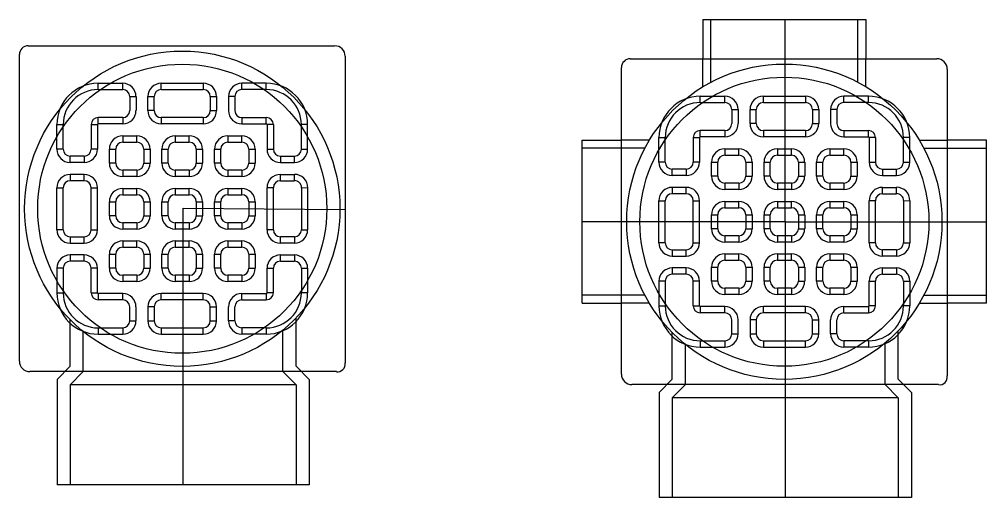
# Model space of a CAD drawing. Header units: millimetres. Extents: x -8500 to 104886, y -7800 to 56500.
# Drawn here: x 93089.6 to 93410.4, y 30300.3 to 30458.9 of the extents above; entities that cross this region are included whole.
import ezdxf

# ---------------------------------------------------------------- set-up
doc = ezdxf.new("R2010")
doc.units = ezdxf.units.MM
doc.header["$LTSCALE"] = 10

# ---------------------------------------------------------------- blocks, each defined once
blk = doc.blocks.new('MT')
at = {"color": 0, "linetype": 'Continuous'}
for p, q in [((170.43, 53.67), (223.6, 53.67)), ((143.85, -62.1), (143.85, 37.94)), ((146.71, 40.8), (246.76, 40.8)), ((250.19, 37.37), (250.19, -62.68)), ((130.99, -38.95), (130.99, 14.22)), ((263.05, -38.95), (263.05, 14.22)), ((247.33, -65.53), (147.28, -65.53)), ((156.14, -68.05), (160.44, -63.74)), ((238.47, -68.05), (234.18, -63.76)), ((156.14, -68.05), (156.14, -102.41)), ((238.47, -68.05), (238.47, -102.41)), ((238.47, -102.41), (156.14, -102.41))]:
    blk.add_line(p, q, dxfattribs=at)
at = {"color": 0, "ltscale": 10}
for p, q in [((170.43, 53.67), (170.43, 40.8)), ((223.6, 53.67), (223.6, 40.8)), ((130.99, 14.22), (143.85, 14.22)), ((263.05, 14.22), (250.19, 14.22)), ((130.99, -38.95), (143.85, -38.95)), ((263.05, -38.95), (250.19, -38.95))]:
    blk.add_line(p, q, dxfattribs=at)
at = {"color": 8, "linetype": 'Continuous', "ltscale": 0.005}
for p, q in [((173.01, 33.14), (173.01, 53.67)), ((221.03, 33.14), (221.03, 53.67)), ((170.43, 31.69), (170.43, 40.8)), ((223.6, 31.69), (223.6, 40.8)), ((152.96, 14.22), (143.85, 14.22)), ((241.07, 14.22), (250.19, 14.22)), ((151.51, 11.65), (130.99, 11.65)), ((242.52, 11.65), (263.05, 11.65)), ((151.51, -36.38), (130.99, -36.38)), ((242.52, -36.38), (263.05, -36.38)), ((152.96, -38.95), (143.85, -38.95)), ((241.07, -38.95), (250.19, -38.95)), ((160.43, -63.76), (160.43, -48.54)), ((234.18, -63.76), (234.18, -47.95)), ((164.72, -65.53), (164.72, -52.42)), ((229.89, -65.53), (229.89, -51.95)), ((160.43, -69.82), (164.72, -65.53)), ((234.18, -69.82), (229.89, -65.53)), ((234.18, -69.82), (160.43, -69.82)), ((160.43, -69.82), (160.43, -102.41)), ((234.18, -69.82), (234.18, -102.41))]:
    blk.add_line(p, q, dxfattribs=at)
at = {"color": 253}
for q in [(197.3, 53.67), (130.99, -12.37), (263.05, -12.37)]:
    blk.add_line((197.3, -12.37), q, dxfattribs=at)
at = {"color": 7, "linetype": 'Continuous'}
for p, q in [((169.58, 28.57), (177.58, 28.57)), ((169.58, 26.51), (169.58, 28.57)), ((177.58, 26.51), (177.58, 28.57)), ((190.16, 28.57), (203.88, 28.57)), ((190.16, 26.51), (190.16, 28.57)), ((203.88, 28.57), (203.88, 26.51)), ((216.46, 26.51), (216.46, 28.57)), ((224.46, 28.57), (216.46, 28.57)), ((224.46, 26.51), (224.46, 28.57)), ((169.58, 26.51), (177.58, 26.51)), ((190.16, 26.51), (203.88, 26.51)), ((224.46, 26.51), (216.46, 26.51)), ((179.87, 24.22), (179.87, 19.65)), ((179.87, 24.22), (181.92, 24.22)), ((181.92, 24.22), (181.92, 19.65)), ((185.81, 19.65), (185.81, 24.22)), ((185.81, 24.22), (187.87, 24.22)), ((187.87, 19.65), (187.87, 24.22)), ((206.16, 24.22), (206.16, 19.65)), ((206.16, 24.22), (208.22, 24.22)), ((208.22, 24.22), (208.22, 19.65)), ((212.11, 24.22), (212.11, 19.65)), ((214.17, 24.22), (212.11, 24.22)), ((214.17, 24.22), (214.17, 19.65)), ((187.87, 19.65), (185.81, 19.65)), ((206.16, 19.65), (208.22, 19.65)), ((177.58, 17.36), (169.58, 17.36)), ((169.58, 15.3), (169.58, 17.36)), ((177.58, 17.36), (177.58, 15.3)), ((203.88, 17.36), (190.16, 17.36)), ((190.16, 17.36), (190.16, 15.3)), ((203.88, 17.36), (203.88, 15.3)), ((216.46, 17.36), (224.46, 17.36)), ((216.46, 17.36), (216.46, 15.3)), ((224.46, 15.3), (224.46, 17.36)), ((156.08, 7.07), (156.08, 15.08)), ((156.08, 15.08), (158.14, 15.08)), ((158.14, 7.07), (158.14, 15.08)), ((167.29, 15.08), (167.29, 7.07)), ((167.29, 15.08), (169.35, 15.08)), ((169.35, 15.08), (169.35, 7.07)), ((177.58, 15.3), (169.58, 15.3)), ((203.88, 15.3), (190.16, 15.3)), ((216.46, 15.3), (224.46, 15.3)), ((226.75, 15.08), (224.69, 15.08)), ((224.69, 15.08), (224.69, 7.07)), ((226.75, 15.08), (226.75, 7.07)), ((237.95, 15.08), (235.89, 15.08)), ((235.89, 7.07), (235.89, 15.08)), ((237.95, 7.07), (237.95, 15.08)), ((177.58, 11.42), (182.15, 11.42)), ((177.58, 11.42), (177.58, 9.36)), ((182.15, 9.36), (182.15, 11.42)), ((194.73, 11.42), (199.3, 11.42)), ((194.73, 11.42), (194.73, 9.36)), ((199.3, 9.36), (199.3, 11.42)), ((211.88, 11.42), (216.46, 11.42)), ((211.88, 11.42), (211.88, 9.36)), ((216.46, 9.36), (216.46, 11.42)), ((158.14, 7.07), (156.08, 7.07)), ((169.35, 7.07), (167.29, 7.07)), ((173.23, 2.5), (173.23, 7.07)), ((173.23, 7.07), (175.29, 7.07)), ((175.29, 2.5), (175.29, 7.07)), ((177.58, 9.36), (182.15, 9.36)), ((184.44, 7.07), (184.44, 2.5)), ((184.44, 7.07), (186.5, 7.07)), ((186.5, 7.07), (186.5, 2.5)), ((190.39, 2.5), (190.39, 7.07)), ((190.39, 7.07), (192.44, 7.07)), ((192.44, 2.5), (192.44, 7.07)), ((194.73, 9.36), (199.3, 9.36)), ((201.59, 7.07), (201.59, 2.5)), ((201.59, 7.07), (203.65, 7.07)), ((203.65, 7.07), (203.65, 2.5)), ((207.54, 2.5), (207.54, 7.07)), ((207.54, 7.07), (209.6, 7.07)), ((209.6, 2.5), (209.6, 7.07)), ((211.88, 9.36), (216.46, 9.36)), ((218.74, 7.07), (218.74, 2.5)), ((218.74, 7.07), (220.8, 7.07)), ((220.8, 7.07), (220.8, 2.5)), ((224.69, 7.07), (226.75, 7.07)), ((235.89, 7.07), (237.95, 7.07)), ((165, 4.79), (160.43, 4.79)), ((160.43, 2.73), (160.43, 4.79)), ((165, 4.79), (165, 2.73)), ((229.03, 4.79), (233.61, 4.79)), ((229.03, 4.79), (229.03, 2.73)), ((233.61, 2.73), (233.61, 4.79)), ((165, 2.73), (160.43, 2.73)), ((175.29, 2.5), (173.23, 2.5)), ((182.15, 0.21), (177.58, 0.21)), ((177.58, 0.21), (177.58, -1.85)), ((182.15, 0.21), (182.15, -1.85)), ((184.44, 2.5), (186.5, 2.5)), ((192.44, 2.5), (190.39, 2.5)), ((199.3, 0.21), (194.73, 0.21)), ((194.73, 0.21), (194.73, -1.85)), ((199.3, 0.21), (199.3, -1.85)), ((201.59, 2.5), (203.65, 2.5)), ((209.6, 2.5), (207.54, 2.5)), ((216.46, 0.21), (211.88, 0.21)), ((211.88, 0.21), (211.88, -1.85)), ((216.46, 0.21), (216.46, -1.85)), ((218.74, 2.5), (220.8, 2.5)), ((229.03, 2.73), (233.61, 2.73)), ((165, -1.16), (160.43, -1.16)), ((160.43, -1.16), (160.43, -3.22)), ((165, -3.22), (165, -1.16)), ((182.15, -1.85), (177.58, -1.85)), ((199.3, -1.85), (194.73, -1.85)), ((216.46, -1.85), (211.88, -1.85)), ((229.03, -1.16), (233.61, -1.16)), ((229.03, -3.22), (229.03, -1.16)), ((233.66, -3.19), (233.67, -1.14)), ((156.08, -5.51), (158.14, -5.51)), ((156.08, -19.23), (156.08, -5.51)), ((158.14, -19.23), (158.14, -5.51)), ((165, -3.22), (160.43, -3.22)), ((167.29, -19.23), (167.29, -5.51)), ((167.29, -5.51), (169.35, -5.51)), ((169.35, -19.23), (169.35, -5.51)), ((177.58, -5.73), (182.15, -5.73)), ((177.58, -5.73), (177.58, -7.79)), ((182.15, -7.79), (182.15, -5.73)), ((194.73, -5.73), (199.3, -5.73)), ((194.73, -5.73), (194.73, -7.79)), ((199.3, -7.79), (199.3, -5.73)), ((211.88, -5.73), (216.46, -5.73)), ((211.88, -5.73), (211.88, -7.79)), ((216.46, -7.79), (216.46, -5.73)), ((224.69, -19.23), (224.69, -5.51)), ((226.75, -5.51), (224.69, -5.51)), ((226.75, -19.23), (226.75, -5.51)), ((229.03, -3.22), (233.61, -3.22)), ((235.89, -5.51), (235.89, -19.23)), ((235.93, -5.49), (237.99, -5.51)), ((237.95, -5.51), (237.95, -19.23)), ((177.58, -7.79), (182.15, -7.79)), ((194.73, -7.79), (199.3, -7.79)), ((211.88, -7.79), (216.46, -7.79)), ((173.23, -14.65), (173.23, -10.08)), ((173.23, -10.08), (175.29, -10.08)), ((175.29, -14.65), (175.29, -10.08)), ((184.44, -10.08), (184.44, -14.65)), ((184.44, -10.08), (186.5, -10.08)), ((186.5, -10.08), (186.5, -14.65)), ((190.39, -14.65), (190.39, -10.08)), ((190.39, -10.08), (192.44, -10.08)), ((192.44, -14.65), (192.44, -10.08)), ((201.59, -10.08), (201.59, -14.65)), ((201.59, -10.08), (203.65, -10.08)), ((203.65, -10.08), (203.65, -14.65)), ((207.54, -14.65), (207.54, -10.08)), ((207.54, -10.08), (209.6, -10.08)), ((209.6, -14.65), (209.6, -10.08)), ((218.74, -10.08), (218.74, -14.65)), ((218.74, -10.08), (220.8, -10.08)), ((220.8, -10.08), (220.8, -14.65)), ((175.29, -14.65), (173.23, -14.65)), ((184.44, -14.65), (186.5, -14.65)), ((192.44, -14.65), (190.39, -14.65)), ((201.59, -14.65), (203.65, -14.65)), ((209.6, -14.65), (207.54, -14.65)), ((218.74, -14.65), (220.8, -14.65)), ((182.15, -16.94), (177.58, -16.94)), ((177.58, -16.94), (177.58, -19)), ((182.15, -16.94), (182.15, -19)), ((199.3, -16.94), (194.73, -16.94)), ((194.73, -16.94), (194.73, -19)), ((199.3, -16.94), (199.3, -19)), ((216.46, -16.94), (211.88, -16.94)), ((211.88, -16.94), (211.88, -19)), ((216.46, -16.94), (216.46, -19)), ((158.14, -19.23), (156.08, -19.23)), ((160.43, -21.51), (165, -21.51)), ((160.43, -21.51), (160.43, -23.57)), ((165, -23.57), (165, -21.51)), ((167.29, -19.23), (169.35, -19.23)), ((182.15, -19), (177.58, -19)), ((199.3, -19), (194.73, -19)), ((216.46, -19), (211.88, -19)), ((226.75, -19.23), (224.69, -19.23)), ((233.61, -21.51), (229.03, -21.51)), ((229.03, -23.57), (229.03, -21.51)), ((233.61, -21.51), (233.61, -23.57)), ((235.89, -19.23), (237.95, -19.23)), ((160.43, -23.57), (165, -23.57)), ((177.58, -22.89), (182.15, -22.89)), ((177.58, -22.89), (177.58, -24.94)), ((177.58, -24.94), (182.15, -24.94)), ((182.15, -24.94), (182.15, -22.89)), ((194.73, -22.89), (199.3, -22.89)), ((194.73, -22.89), (194.73, -24.94)), ((194.73, -24.94), (199.3, -24.94)), ((199.3, -24.94), (199.3, -22.89)), ((211.88, -22.89), (216.46, -22.89)), ((211.88, -22.89), (211.88, -24.94)), ((211.88, -24.94), (216.46, -24.94)), ((216.46, -24.94), (216.46, -22.89)), ((233.61, -23.57), (229.03, -23.57)), ((165, -27.46), (160.43, -27.46)), ((160.43, -27.46), (160.43, -29.52)), ((165, -29.52), (165, -27.46)), ((173.23, -31.8), (173.23, -27.23)), ((173.23, -27.23), (175.29, -27.23)), ((175.29, -31.8), (175.29, -27.23)), ((184.44, -27.23), (184.44, -31.8)), ((184.44, -27.23), (186.5, -27.23)), ((186.5, -27.23), (186.5, -31.8)), ((190.39, -31.8), (190.39, -27.23)), ((190.39, -27.23), (192.44, -27.23)), ((192.44, -31.8), (192.44, -27.23)), ((201.59, -27.23), (201.59, -31.8)), ((201.59, -27.23), (203.65, -27.23)), ((203.65, -27.23), (203.65, -31.8)), ((207.54, -31.8), (207.54, -27.23)), ((207.54, -27.23), (209.6, -27.23)), ((209.6, -31.8), (209.6, -27.23)), ((218.74, -27.23), (218.74, -31.8)), ((218.74, -27.23), (220.8, -27.23)), ((220.8, -27.23), (220.8, -31.8)), ((229.03, -27.46), (233.61, -27.46)), ((229.03, -29.52), (229.03, -27.46)), ((233.61, -27.46), (233.61, -29.52)), ((165, -29.52), (160.43, -29.52)), ((229.03, -29.52), (233.61, -29.52)), ((158.14, -31.8), (156.08, -31.8)), ((156.08, -31.8), (156.08, -39.81)), ((158.14, -31.8), (158.14, -39.81)), ((167.29, -39.81), (167.29, -31.8)), ((169.35, -31.8), (167.29, -31.8)), ((169.35, -39.81), (169.35, -31.8)), ((175.29, -31.8), (173.23, -31.8)), ((182.15, -34.09), (177.58, -34.09)), ((177.58, -34.09), (177.58, -36.15)), ((182.15, -34.09), (182.15, -36.15)), ((184.44, -31.8), (186.5, -31.8)), ((192.44, -31.8), (190.39, -31.8)), ((199.3, -34.09), (194.73, -34.09)), ((194.73, -34.09), (194.73, -36.15)), ((199.3, -34.09), (199.3, -36.15)), ((201.59, -31.8), (203.65, -31.8)), ((209.6, -31.8), (207.54, -31.8)), ((216.46, -34.09), (211.88, -34.09)), ((211.88, -34.09), (211.88, -36.15)), ((216.46, -34.09), (216.46, -36.15)), ((218.74, -31.8), (220.8, -31.8)), ((224.69, -39.81), (224.69, -31.8)), ((224.69, -31.8), (226.75, -31.8)), ((226.75, -39.81), (226.75, -31.8)), ((235.89, -31.8), (237.95, -31.8)), ((235.89, -31.8), (235.89, -39.81)), ((237.95, -31.8), (237.95, -39.81)), ((182.15, -36.15), (177.58, -36.15)), ((199.3, -36.15), (194.73, -36.15)), ((216.46, -36.15), (211.88, -36.15)), ((156.08, -39.81), (158.14, -39.81)), ((167.29, -39.81), (169.35, -39.81)), ((177.58, -40.04), (169.58, -40.04)), ((169.58, -40.04), (169.58, -42.09)), ((177.58, -42.09), (177.58, -40.04)), ((203.88, -40.04), (190.16, -40.04)), ((190.16, -42.09), (190.16, -40.04)), ((203.88, -42.09), (203.88, -40.04)), ((216.46, -42.09), (216.46, -40.04)), ((216.46, -40.04), (224.46, -40.04)), ((224.46, -40.04), (224.46, -42.09)), ((226.75, -39.81), (224.69, -39.81)), ((237.95, -39.81), (235.89, -39.81)), ((177.58, -42.09), (169.58, -42.09)), ((203.88, -42.09), (190.16, -42.09)), ((216.46, -42.09), (224.46, -42.09)), ((179.87, -48.95), (179.87, -44.38)), ((181.92, -48.95), (181.92, -44.38)), ((185.81, -44.38), (185.81, -48.95)), ((187.87, -44.38), (185.81, -44.38)), ((187.87, -44.38), (187.87, -48.95)), ((206.16, -48.95), (206.16, -44.38)), ((206.16, -44.38), (208.22, -44.38)), ((208.22, -48.95), (208.22, -44.38)), ((212.11, -48.95), (212.11, -44.38)), ((214.17, -48.95), (214.17, -44.38)), ((179.87, -48.95), (181.92, -48.95)), ((185.81, -48.95), (187.87, -48.95)), ((206.16, -48.95), (208.22, -48.95)), ((214.17, -48.95), (212.11, -48.95)), ((169.58, -51.24), (169.58, -53.3)), ((169.58, -51.24), (177.58, -51.24)), ((169.58, -53.3), (177.58, -53.3)), ((177.58, -51.24), (177.58, -53.3)), ((190.16, -51.24), (203.88, -51.24)), ((190.16, -51.24), (190.16, -53.3)), ((190.16, -53.3), (203.88, -53.3)), ((203.88, -53.3), (203.88, -51.24)), ((224.46, -51.24), (216.46, -51.24)), ((216.46, -51.24), (216.46, -53.3)), ((224.46, -53.3), (216.46, -53.3)), ((224.46, -51.24), (224.46, -53.3))]:
    blk.add_line(p, q, dxfattribs=at)
at = {"color": 252}
blk.add_line((197.3, -12.37), (197.3, -102.41), dxfattribs=at)
at = {"color": 8, "linetype": 'Continuous', "ltscale": 0.005}
for radius in [51.45, 47.17]:
    blk.add_circle((197.02, -12.37), radius, dxfattribs=at)
at = {"color": 0, "linetype": 'Continuous'}
for centre, radius, start, end in [((146.71, 37.94), 2.86, 90, 180), ((246.76, 37.37), 3.43, 360, 90), ((147.28, -62.1), 3.43, 180, 270), ((247.71, -63.06), 2.51, 261.2591, 8.7567)]:
    blk.add_arc(centre, radius, start, end, dxfattribs=at)
at = {"color": 7, "linetype": 'Continuous'}
for centre, radius, start, end in [((169.58, 15.08), 13.49, 90, 180), ((177.58, 24.22), 4.34, 360, 90), ((190.16, 24.22), 4.34, 90, 180), ((203.88, 24.22), 4.34, 360, 90), ((216.46, 24.22), 4.34, 90, 180), ((224.46, 15.08), 13.49, 360, 90), ((169.58, 15.08), 11.43, 90, 180), ((177.58, 24.22), 2.29, 360, 90), ((190.16, 24.22), 2.29, 90, 180), ((203.88, 24.22), 2.29, 360, 90), ((216.46, 24.22), 2.29, 90, 180), ((224.46, 15.08), 11.43, 360, 90), ((177.58, 19.65), 2.29, 270, 0), ((177.58, 19.65), 4.34, 270, 0), ((190.16, 19.65), 4.34, 180, 270), ((190.16, 19.65), 2.29, 180, 270), ((203.88, 19.65), 2.29, 270, 0), ((203.88, 19.65), 4.34, 270, 0), ((216.46, 19.65), 4.34, 180, 270), ((216.46, 19.65), 2.29, 180, 270), ((169.58, 15.08), 2.29, 90, 180), ((224.46, 15.08), 2.29, 360, 90), ((169.58, 15.08), 0.229, 90, 180), ((224.46, 15.08), 0.229, 360, 90), ((177.58, 7.07), 4.34, 90, 180), ((182.15, 7.07), 4.34, 360, 90), ((194.73, 7.07), 4.34, 90, 180), ((199.3, 7.07), 4.34, 360, 90), ((211.88, 7.07), 4.34, 90, 180), ((216.46, 7.07), 4.34, 360, 90), ((160.43, 7.07), 4.34, 180, 270), ((160.43, 7.07), 2.29, 180, 270), ((165, 7.07), 2.29, 270, 0), ((165, 7.07), 4.34, 270, 0), ((177.58, 7.07), 2.29, 90, 180), ((182.15, 7.07), 2.29, 360, 90), ((194.73, 7.07), 2.29, 90, 180), ((199.3, 7.07), 2.29, 360, 90), ((211.88, 7.07), 2.29, 90, 180), ((216.46, 7.07), 2.29, 360, 90), ((229.03, 7.07), 4.34, 180, 270), ((229.03, 7.07), 2.29, 180, 270), ((233.61, 7.07), 4.34, 270, 360), ((233.61, 7.07), 2.29, 270, 360), ((177.58, 2.5), 4.34, 180, 270), ((177.58, 2.5), 2.29, 180, 270), ((182.15, 2.5), 2.29, 270, 0), ((182.15, 2.5), 4.34, 270, 0), ((194.73, 2.5), 4.34, 180, 270), ((194.73, 2.5), 2.29, 180, 270), ((194.73, 2.5), 2.29, 180, 270), ((199.3, 2.5), 2.29, 270, 0), ((199.3, 2.5), 4.34, 270, 0), ((211.88, 2.5), 4.34, 180, 270), ((211.88, 2.5), 2.29, 180, 270), ((211.88, 2.5), 2.29, 180, 270), ((216.46, 2.5), 2.29, 270, 360), ((216.46, 2.5), 4.34, 270, 0), ((160.43, -5.51), 4.34, 90, 180), ((165, -5.51), 4.34, 360, 90), ((229.03, -5.51), 4.34, 90, 180), ((233.65, -5.48), 4.34, 359.679, 89.679), ((160.43, -5.51), 2.29, 90, 180), ((165, -5.51), 2.29, 360, 90), ((177.58, -10.08), 4.34, 90, 180), ((182.15, -10.08), 4.34, 360, 90), ((194.73, -10.08), 4.34, 90, 180), ((199.3, -10.08), 4.34, 360, 90), ((211.88, -10.08), 4.34, 90, 180), ((216.46, -10.08), 4.34, 360, 90), ((229.03, -5.51), 2.29, 90, 180), ((233.65, -5.48), 2.29, 359.679, 89.679), ((177.58, -10.08), 2.29, 90, 180), ((182.15, -10.08), 2.29, 360, 90), ((194.73, -10.08), 2.29, 90, 180), ((199.3, -10.08), 2.29, 360, 90), ((211.88, -10.08), 2.29, 90, 180), ((216.46, -10.08), 2.29, 360, 90), ((177.58, -14.65), 4.34, 180, 270), ((177.58, -14.65), 2.29, 180, 270), ((177.58, -14.65), 2.29, 180, 270), ((182.15, -14.65), 2.29, 270, 0), ((182.15, -14.65), 4.34, 270, 0), ((194.73, -14.65), 4.34, 180, 270), ((194.73, -14.65), 2.29, 180, 270), ((194.73, -14.65), 2.29, 180, 270), ((199.3, -14.65), 2.29, 270, 0), ((199.3, -14.65), 4.34, 270, 0), ((211.88, -14.65), 4.34, 180, 270), ((211.88, -14.65), 2.29, 180, 270), ((211.88, -14.65), 2.29, 180, 270), ((216.46, -14.65), 2.29, 270, 0), ((216.46, -14.65), 4.34, 270, 0), ((160.43, -19.23), 4.34, 180, 270), ((160.43, -19.23), 2.29, 180, 270), ((165, -19.23), 4.34, 270, 360), ((165, -19.23), 2.29, 270, 360), ((229.03, -19.23), 4.34, 180, 270), ((229.03, -19.23), 2.29, 180, 270), ((233.61, -19.23), 2.29, 270, 0), ((233.61, -19.23), 4.34, 270, 0), ((177.58, -27.23), 4.34, 90, 180), ((177.58, -27.23), 2.29, 90, 180), ((182.15, -27.23), 4.34, 360, 90), ((182.15, -27.23), 2.29, 360, 90), ((194.73, -27.23), 4.34, 90, 180), ((194.73, -27.23), 2.29, 90, 180), ((199.3, -27.23), 4.34, 360, 90), ((199.3, -27.23), 2.29, 360, 90), ((211.88, -27.23), 4.34, 90, 180), ((211.88, -27.23), 2.29, 90, 180), ((216.46, -27.23), 4.34, 360, 90), ((216.46, -27.23), 2.29, 360, 90), ((160.43, -31.8), 4.34, 90, 180), ((165, -31.8), 4.34, 360, 90), ((229.03, -31.8), 4.34, 90, 180), ((233.61, -31.8), 4.34, 360, 90), ((160.43, -31.8), 2.29, 90, 180), ((165, -31.8), 2.29, 360, 90), ((229.03, -31.8), 2.29, 90, 180), ((233.61, -31.8), 2.29, 360, 90), ((177.58, -31.8), 4.34, 180, 270), ((177.58, -31.8), 2.29, 180, 270), ((177.58, -31.8), 2.29, 180, 270), ((182.15, -31.8), 2.29, 270, 360), ((182.15, -31.8), 4.34, 270, 0), ((194.73, -31.8), 4.34, 180, 270), ((194.73, -31.8), 2.29, 180, 270), ((194.73, -31.8), 2.29, 180, 270), ((199.3, -31.8), 2.29, 270, 360), ((199.3, -31.8), 4.34, 270, 0), ((211.88, -31.8), 4.34, 180, 270), ((211.88, -31.8), 2.29, 180, 270), ((211.88, -31.8), 2.29, 180, 270), ((216.46, -31.8), 2.29, 270, 360), ((216.46, -31.8), 4.34, 270, 0), ((169.58, -39.81), 13.49, 180, 270), ((169.58, -39.81), 11.43, 180, 270), ((169.58, -39.81), 2.29, 180, 270), ((169.58, -39.81), 0.229, 180, 270), ((177.58, -44.38), 4.34, 360, 90), ((190.16, -44.38), 4.34, 90, 180), ((203.88, -44.38), 4.34, 360, 90), ((216.46, -44.38), 4.34, 90, 180), ((224.46, -39.81), 2.29, 270, 360), ((224.46, -39.81), 0.229, 270, 360), ((224.46, -39.81), 11.43, 270, 0), ((224.46, -39.81), 13.49, 270, 0), ((177.58, -44.38), 2.29, 360, 90), ((190.16, -44.38), 2.29, 90, 180), ((203.88, -44.38), 2.29, 360, 90), ((216.46, -44.38), 2.29, 90, 180), ((177.58, -48.95), 4.34, 270, 360), ((177.58, -48.95), 2.29, 270, 360), ((190.16, -48.95), 4.34, 180, 270), ((190.16, -48.95), 2.29, 180, 270), ((203.88, -48.95), 4.34, 270, 360), ((203.88, -48.95), 2.29, 270, 360), ((216.46, -48.95), 4.34, 180, 270), ((216.46, -48.95), 2.29, 180, 270)]:
    blk.add_arc(centre, radius, start, end, dxfattribs=at)
blk = doc.blocks.new('NT')
at = {"color": 0, "linetype": 'Continuous'}
for p, q in [((159.71, -62.1), (159.71, 37.94)), ((162.57, 40.8), (262.62, 40.8)), ((266.05, 37.37), (266.05, -62.68)), ((263.19, -65.53), (163.14, -65.53)), ((172, -68.05), (176.31, -63.74)), ((254.33, -68.05), (250.04, -63.76)), ((172, -68.05), (172, -102.41)), ((254.33, -68.05), (254.33, -102.41)), ((254.33, -102.41), (172, -102.41))]:
    blk.add_line(p, q, dxfattribs=at)
at = {"color": 7, "linetype": 'Continuous'}
for p, q in [((185.44, 28.57), (193.44, 28.57)), ((185.44, 26.51), (185.44, 28.57)), ((193.44, 26.51), (193.44, 28.57)), ((206.02, 28.57), (219.74, 28.57)), ((206.02, 26.51), (206.02, 28.57)), ((219.74, 28.57), (219.74, 26.51)), ((232.32, 26.51), (232.32, 28.57)), ((240.32, 28.57), (232.32, 28.57)), ((240.32, 26.51), (240.32, 28.57)), ((185.44, 26.51), (193.44, 26.51)), ((206.02, 26.51), (219.74, 26.51)), ((240.32, 26.51), (232.32, 26.51)), ((195.73, 24.22), (195.73, 19.65)), ((195.73, 24.22), (197.79, 24.22)), ((197.79, 24.22), (197.79, 19.65)), ((201.67, 19.65), (201.67, 24.22)), ((201.67, 24.22), (203.73, 24.22)), ((203.73, 19.65), (203.73, 24.22)), ((222.03, 24.22), (222.03, 19.65)), ((222.03, 24.22), (224.09, 24.22)), ((224.09, 24.22), (224.09, 19.65)), ((227.97, 24.22), (227.97, 19.65)), ((230.03, 24.22), (227.97, 24.22)), ((230.03, 24.22), (230.03, 19.65)), ((203.73, 19.65), (201.67, 19.65)), ((222.03, 19.65), (224.09, 19.65)), ((193.44, 17.36), (185.44, 17.36)), ((185.44, 15.3), (185.44, 17.36)), ((193.44, 17.36), (193.44, 15.3)), ((219.74, 17.36), (206.02, 17.36)), ((206.02, 17.36), (206.02, 15.3)), ((219.74, 17.36), (219.74, 15.3)), ((232.32, 17.36), (240.32, 17.36)), ((232.32, 17.36), (232.32, 15.3)), ((240.32, 15.3), (240.32, 17.36)), ((171.95, 7.07), (171.95, 15.08)), ((171.95, 15.08), (174, 15.08)), ((174, 7.07), (174, 15.08)), ((183.15, 15.08), (183.15, 7.07)), ((183.15, 15.08), (185.21, 15.08)), ((185.21, 15.08), (185.21, 7.07)), ((193.44, 15.3), (185.44, 15.3)), ((219.74, 15.3), (206.02, 15.3)), ((232.32, 15.3), (240.32, 15.3)), ((242.61, 15.08), (240.55, 15.08)), ((240.55, 15.08), (240.55, 7.07)), ((242.61, 15.08), (242.61, 7.07)), ((253.81, 15.08), (251.76, 15.08)), ((251.76, 7.07), (251.76, 15.08)), ((253.81, 7.07), (253.81, 15.08)), ((193.44, 11.42), (198.02, 11.42)), ((193.44, 11.42), (193.44, 9.36)), ((198.02, 9.36), (198.02, 11.42)), ((210.59, 11.42), (215.17, 11.42)), ((210.59, 11.42), (210.59, 9.36)), ((215.17, 9.36), (215.17, 11.42)), ((227.74, 11.42), (232.32, 11.42)), ((227.74, 11.42), (227.74, 9.36)), ((232.32, 9.36), (232.32, 11.42)), ((174, 7.07), (171.95, 7.07)), ((185.21, 7.07), (183.15, 7.07)), ((189.1, 2.5), (189.1, 7.07)), ((189.1, 7.07), (191.15, 7.07)), ((191.15, 2.5), (191.15, 7.07)), ((193.44, 9.36), (198.02, 9.36)), ((200.3, 7.07), (200.3, 2.5)), ((200.3, 7.07), (202.36, 7.07)), ((202.36, 7.07), (202.36, 2.5)), ((206.25, 2.5), (206.25, 7.07)), ((206.25, 7.07), (208.31, 7.07)), ((208.31, 2.5), (208.31, 7.07)), ((210.59, 9.36), (215.17, 9.36)), ((217.45, 7.07), (217.45, 2.5)), ((217.45, 7.07), (219.51, 7.07)), ((219.51, 7.07), (219.51, 2.5)), ((223.4, 2.5), (223.4, 7.07)), ((223.4, 7.07), (225.46, 7.07)), ((225.46, 2.5), (225.46, 7.07)), ((227.74, 9.36), (232.32, 9.36)), ((234.6, 7.07), (234.6, 2.5)), ((234.6, 7.07), (236.66, 7.07)), ((236.66, 7.07), (236.66, 2.5)), ((240.55, 7.07), (242.61, 7.07)), ((251.76, 7.07), (253.81, 7.07)), ((180.86, 4.79), (176.29, 4.79)), ((176.29, 2.73), (176.29, 4.79)), ((180.86, 4.79), (180.86, 2.73)), ((244.9, 4.79), (249.47, 4.79)), ((244.9, 4.79), (244.9, 2.73)), ((249.47, 2.73), (249.47, 4.79)), ((180.86, 2.73), (176.29, 2.73)), ((191.15, 2.5), (189.1, 2.5)), ((198.02, 0.21), (193.44, 0.21)), ((193.44, 0.21), (193.44, -1.85)), ((198.02, 0.21), (198.02, -1.85)), ((200.3, 2.5), (202.36, 2.5)), ((208.31, 2.5), (206.25, 2.5)), ((215.17, 0.21), (210.59, 0.21)), ((210.59, 0.21), (210.59, -1.85)), ((215.17, 0.21), (215.17, -1.85)), ((217.45, 2.5), (219.51, 2.5)), ((225.46, 2.5), (223.4, 2.5)), ((232.32, 0.21), (227.74, 0.21)), ((227.74, 0.21), (227.74, -1.85)), ((232.32, 0.21), (232.32, -1.85)), ((234.6, 2.5), (236.66, 2.5)), ((244.9, 2.73), (249.47, 2.73)), ((180.86, -1.16), (176.29, -1.16)), ((176.29, -1.16), (176.29, -3.22)), ((180.86, -3.22), (180.86, -1.16)), ((198.02, -1.85), (193.44, -1.85)), ((215.17, -1.85), (210.59, -1.85)), ((232.32, -1.85), (227.74, -1.85)), ((244.9, -1.16), (249.47, -1.16)), ((244.9, -3.22), (244.9, -1.16)), ((249.52, -3.19), (249.53, -1.14)), ((171.95, -5.51), (174, -5.51)), ((171.95, -19.23), (171.95, -5.51)), ((174, -19.23), (174, -5.51)), ((180.86, -3.22), (176.29, -3.22)), ((183.15, -19.23), (183.15, -5.51)), ((183.15, -5.51), (185.21, -5.51)), ((185.21, -19.23), (185.21, -5.51)), ((193.44, -5.73), (198.02, -5.73)), ((193.44, -5.73), (193.44, -7.79)), ((198.02, -7.79), (198.02, -5.73)), ((210.59, -5.73), (215.17, -5.73)), ((210.59, -5.73), (210.59, -7.79)), ((215.17, -7.79), (215.17, -5.73)), ((227.74, -5.73), (232.32, -5.73)), ((227.74, -5.73), (227.74, -7.79)), ((232.32, -7.79), (232.32, -5.73)), ((240.55, -19.23), (240.55, -5.51)), ((242.61, -5.51), (240.55, -5.51)), ((242.61, -19.23), (242.61, -5.51)), ((244.9, -3.22), (249.47, -3.22)), ((251.76, -5.51), (251.76, -19.23)), ((251.79, -5.49), (253.85, -5.51)), ((253.81, -5.51), (253.81, -19.23)), ((193.44, -7.79), (198.02, -7.79)), ((210.59, -7.79), (215.17, -7.79)), ((227.74, -7.79), (232.32, -7.79)), ((189.1, -14.65), (189.1, -10.08)), ((189.1, -10.08), (191.15, -10.08)), ((191.15, -14.65), (191.15, -10.08)), ((200.3, -10.08), (200.3, -14.65)), ((200.3, -10.08), (202.36, -10.08)), ((202.36, -10.08), (202.36, -14.65)), ((206.25, -14.65), (206.25, -10.08)), ((206.25, -10.08), (208.31, -10.08)), ((208.31, -14.65), (208.31, -10.08)), ((217.45, -10.08), (217.45, -14.65)), ((217.45, -10.08), (219.51, -10.08)), ((219.51, -10.08), (219.51, -14.65)), ((223.4, -14.65), (223.4, -10.08)), ((223.4, -10.08), (225.46, -10.08)), ((225.46, -14.65), (225.46, -10.08)), ((234.6, -10.08), (234.6, -14.65)), ((234.6, -10.08), (236.66, -10.08)), ((236.66, -10.08), (236.66, -14.65)), ((191.15, -14.65), (189.1, -14.65)), ((200.3, -14.65), (202.36, -14.65)), ((208.31, -14.65), (206.25, -14.65)), ((217.45, -14.65), (219.51, -14.65)), ((225.46, -14.65), (223.4, -14.65)), ((234.6, -14.65), (236.66, -14.65)), ((198.02, -16.94), (193.44, -16.94)), ((193.44, -16.94), (193.44, -19)), ((198.02, -16.94), (198.02, -19)), ((215.17, -16.94), (210.59, -16.94)), ((210.59, -16.94), (210.59, -19)), ((215.17, -16.94), (215.17, -19)), ((232.32, -16.94), (227.74, -16.94)), ((227.74, -16.94), (227.74, -19)), ((232.32, -16.94), (232.32, -19)), ((174, -19.23), (171.95, -19.23)), ((176.29, -21.51), (180.86, -21.51)), ((176.29, -21.51), (176.29, -23.57)), ((180.86, -23.57), (180.86, -21.51)), ((183.15, -19.23), (185.21, -19.23)), ((198.02, -19), (193.44, -19)), ((215.17, -19), (210.59, -19)), ((232.32, -19), (227.74, -19)), ((242.61, -19.23), (240.55, -19.23)), ((249.47, -21.51), (244.9, -21.51)), ((244.9, -23.57), (244.9, -21.51)), ((249.47, -21.51), (249.47, -23.57)), ((251.76, -19.23), (253.81, -19.23)), ((176.29, -23.57), (180.86, -23.57)), ((193.44, -22.89), (198.02, -22.89)), ((193.44, -22.89), (193.44, -24.94)), ((193.44, -24.94), (198.02, -24.94)), ((198.02, -24.94), (198.02, -22.89)), ((210.59, -22.89), (215.17, -22.89)), ((210.59, -22.89), (210.59, -24.94)), ((210.59, -24.94), (215.17, -24.94)), ((215.17, -24.94), (215.17, -22.89)), ((227.74, -22.89), (232.32, -22.89)), ((227.74, -22.89), (227.74, -24.94)), ((227.74, -24.94), (232.32, -24.94)), ((232.32, -24.94), (232.32, -22.89)), ((249.47, -23.57), (244.9, -23.57)), ((180.86, -27.46), (176.29, -27.46)), ((176.29, -27.46), (176.29, -29.52)), ((180.86, -29.52), (180.86, -27.46)), ((189.1, -31.8), (189.1, -27.23)), ((189.1, -27.23), (191.15, -27.23)), ((191.15, -31.8), (191.15, -27.23)), ((200.3, -27.23), (200.3, -31.8)), ((200.3, -27.23), (202.36, -27.23)), ((202.36, -27.23), (202.36, -31.8)), ((206.25, -31.8), (206.25, -27.23)), ((206.25, -27.23), (208.31, -27.23)), ((208.31, -31.8), (208.31, -27.23)), ((217.45, -27.23), (217.45, -31.8)), ((217.45, -27.23), (219.51, -27.23)), ((219.51, -27.23), (219.51, -31.8)), ((223.4, -31.8), (223.4, -27.23)), ((223.4, -27.23), (225.46, -27.23)), ((225.46, -31.8), (225.46, -27.23)), ((234.6, -27.23), (234.6, -31.8)), ((234.6, -27.23), (236.66, -27.23)), ((236.66, -27.23), (236.66, -31.8)), ((244.9, -27.46), (249.47, -27.46)), ((244.9, -29.52), (244.9, -27.46)), ((249.47, -27.46), (249.47, -29.52)), ((180.86, -29.52), (176.29, -29.52)), ((244.9, -29.52), (249.47, -29.52)), ((174, -31.8), (171.95, -31.8)), ((171.95, -31.8), (171.95, -39.81)), ((174, -31.8), (174, -39.81)), ((183.15, -39.81), (183.15, -31.8)), ((185.21, -31.8), (183.15, -31.8)), ((185.21, -39.81), (185.21, -31.8)), ((191.15, -31.8), (189.1, -31.8)), ((198.02, -34.09), (193.44, -34.09)), ((193.44, -34.09), (193.44, -36.15)), ((198.02, -34.09), (198.02, -36.15)), ((200.3, -31.8), (202.36, -31.8)), ((208.31, -31.8), (206.25, -31.8)), ((215.17, -34.09), (210.59, -34.09)), ((210.59, -34.09), (210.59, -36.15)), ((215.17, -34.09), (215.17, -36.15)), ((217.45, -31.8), (219.51, -31.8)), ((225.46, -31.8), (223.4, -31.8)), ((232.32, -34.09), (227.74, -34.09)), ((227.74, -34.09), (227.74, -36.15)), ((232.32, -34.09), (232.32, -36.15)), ((234.6, -31.8), (236.66, -31.8)), ((240.55, -39.81), (240.55, -31.8)), ((240.55, -31.8), (242.61, -31.8)), ((242.61, -39.81), (242.61, -31.8)), ((251.76, -31.8), (253.81, -31.8)), ((251.76, -31.8), (251.76, -39.81)), ((253.81, -31.8), (253.81, -39.81)), ((198.02, -36.15), (193.44, -36.15)), ((215.17, -36.15), (210.59, -36.15)), ((232.32, -36.15), (227.74, -36.15)), ((171.95, -39.81), (174, -39.81)), ((183.15, -39.81), (185.21, -39.81)), ((193.44, -40.04), (185.44, -40.04)), ((185.44, -40.04), (185.44, -42.09)), ((193.44, -42.09), (193.44, -40.04)), ((219.74, -40.04), (206.02, -40.04)), ((206.02, -42.09), (206.02, -40.04)), ((219.74, -42.09), (219.74, -40.04)), ((232.32, -42.09), (232.32, -40.04)), ((232.32, -40.04), (240.32, -40.04)), ((240.32, -40.04), (240.32, -42.09)), ((242.61, -39.81), (240.55, -39.81)), ((253.81, -39.81), (251.76, -39.81)), ((193.44, -42.09), (185.44, -42.09)), ((219.74, -42.09), (206.02, -42.09)), ((232.32, -42.09), (240.32, -42.09)), ((195.73, -48.95), (195.73, -44.38)), ((197.79, -48.95), (197.79, -44.38)), ((201.67, -44.38), (201.67, -48.95)), ((203.73, -44.38), (201.67, -44.38)), ((203.73, -44.38), (203.73, -48.95)), ((222.03, -48.95), (222.03, -44.38)), ((222.03, -44.38), (224.09, -44.38)), ((224.09, -48.95), (224.09, -44.38)), ((227.97, -48.95), (227.97, -44.38)), ((230.03, -48.95), (230.03, -44.38)), ((195.73, -48.95), (197.79, -48.95)), ((201.67, -48.95), (203.73, -48.95)), ((222.03, -48.95), (224.09, -48.95)), ((230.03, -48.95), (227.97, -48.95)), ((185.44, -51.24), (185.44, -53.3)), ((185.44, -51.24), (193.44, -51.24)), ((185.44, -53.3), (193.44, -53.3)), ((193.44, -51.24), (193.44, -53.3)), ((206.02, -51.24), (219.74, -51.24)), ((206.02, -51.24), (206.02, -53.3)), ((206.02, -53.3), (219.74, -53.3)), ((219.74, -53.3), (219.74, -51.24)), ((240.32, -51.24), (232.32, -51.24)), ((232.32, -51.24), (232.32, -53.3)), ((240.32, -53.3), (232.32, -53.3)), ((240.32, -51.24), (240.32, -53.3))]:
    blk.add_line(p, q, dxfattribs=at)
at = {"color": 252}
blk.add_line((213.17, -102.41), (213.17, -12.22), dxfattribs=at)
at = {"color": 253}
blk.add_line((213.17, -12.22), (266.05, -12.65), dxfattribs=at)
at = {"color": 8, "linetype": 'Continuous', "ltscale": 0.005}
for p, q in [((176.29, -63.76), (176.29, -48.54)), ((250.04, -63.76), (250.04, -47.95)), ((180.58, -65.53), (180.58, -52.42)), ((245.75, -65.53), (245.75, -51.95)), ((176.29, -69.82), (180.58, -65.53)), ((250.04, -69.82), (245.75, -65.53)), ((250.04, -69.82), (176.29, -69.82)), ((176.29, -69.82), (176.29, -102.41)), ((250.04, -69.82), (250.04, -102.41))]:
    blk.add_line(p, q, dxfattribs=at)
for radius in [51.45, 47.17]:
    blk.add_circle((212.88, -12.37), radius, dxfattribs=at)
at = {"color": 0, "linetype": 'Continuous'}
for centre, radius, start, end in [((162.57, 37.94), 2.86, 90, 180), ((262.62, 37.37), 3.43, 360, 90), ((163.14, -62.1), 3.43, 180, 270), ((263.57, -63.06), 2.51, 261.2591, 8.7567)]:
    blk.add_arc(centre, radius, start, end, dxfattribs=at)
at = {"color": 7, "linetype": 'Continuous'}
for centre, radius, start, end in [((185.44, 15.08), 13.49, 90, 180), ((193.44, 24.22), 4.34, 360, 90), ((206.02, 24.22), 4.34, 90, 180), ((219.74, 24.22), 4.34, 360, 90), ((232.32, 24.22), 4.34, 90, 180), ((240.32, 15.08), 13.49, 360, 90), ((185.44, 15.08), 11.43, 90, 180), ((193.44, 24.22), 2.29, 360, 90), ((206.02, 24.22), 2.29, 90, 180), ((219.74, 24.22), 2.29, 360, 90), ((232.32, 24.22), 2.29, 90, 180), ((240.32, 15.08), 11.43, 360, 90), ((193.44, 19.65), 2.29, 270, 0), ((193.44, 19.65), 4.34, 270, 0), ((206.02, 19.65), 4.34, 180, 270), ((206.02, 19.65), 2.29, 180, 270), ((219.74, 19.65), 2.29, 270, 0), ((219.74, 19.65), 4.34, 270, 0), ((232.32, 19.65), 4.34, 180, 270), ((232.32, 19.65), 2.29, 180, 270), ((185.44, 15.08), 2.29, 90, 180), ((240.32, 15.08), 2.29, 360, 90), ((185.44, 15.08), 0.229, 90, 180), ((240.32, 15.08), 0.229, 360, 90), ((193.44, 7.07), 4.34, 90, 180), ((198.02, 7.07), 4.34, 360, 90), ((210.59, 7.07), 4.34, 90, 180), ((215.17, 7.07), 4.34, 360, 90), ((227.74, 7.07), 4.34, 90, 180), ((232.32, 7.07), 4.34, 360, 90), ((176.29, 7.07), 4.34, 180, 270), ((176.29, 7.07), 2.29, 180, 270), ((180.86, 7.07), 2.29, 270, 0), ((180.86, 7.07), 4.34, 270, 0), ((193.44, 7.07), 2.29, 90, 180), ((198.02, 7.07), 2.29, 360, 90), ((210.59, 7.07), 2.29, 90, 180), ((215.17, 7.07), 2.29, 360, 90), ((227.74, 7.07), 2.29, 90, 180), ((232.32, 7.07), 2.29, 360, 90), ((244.9, 7.07), 4.34, 180, 270), ((244.9, 7.07), 2.29, 180, 270), ((249.47, 7.07), 4.34, 270, 360), ((249.47, 7.07), 2.29, 270, 360), ((193.44, 2.5), 4.34, 180, 270), ((193.44, 2.5), 2.29, 180, 270), ((198.02, 2.5), 2.29, 270, 0), ((198.02, 2.5), 4.34, 270, 0), ((210.59, 2.5), 4.34, 180, 270), ((210.59, 2.5), 2.29, 180, 270), ((210.59, 2.5), 2.29, 180, 270), ((215.17, 2.5), 2.29, 270, 0), ((215.17, 2.5), 4.34, 270, 0), ((227.74, 2.5), 4.34, 180, 270), ((227.74, 2.5), 2.29, 180, 270), ((227.74, 2.5), 2.29, 180, 270), ((232.32, 2.5), 2.29, 270, 360), ((232.32, 2.5), 4.34, 270, 0), ((176.29, -5.51), 4.34, 90, 180), ((180.86, -5.51), 4.34, 360, 90), ((244.9, -5.51), 4.34, 90, 180), ((249.51, -5.48), 4.34, 359.679, 89.679), ((176.29, -5.51), 2.29, 90, 180), ((180.86, -5.51), 2.29, 360, 90), ((193.44, -10.08), 4.34, 90, 180), ((198.02, -10.08), 4.34, 360, 90), ((210.59, -10.08), 4.34, 90, 180), ((215.17, -10.08), 4.34, 360, 90), ((227.74, -10.08), 4.34, 90, 180), ((232.32, -10.08), 4.34, 360, 90), ((244.9, -5.51), 2.29, 90, 180), ((249.51, -5.48), 2.29, 359.679, 89.679), ((193.44, -10.08), 2.29, 90, 180), ((198.02, -10.08), 2.29, 360, 90), ((210.59, -10.08), 2.29, 90, 180), ((215.17, -10.08), 2.29, 360, 90), ((227.74, -10.08), 2.29, 90, 180), ((232.32, -10.08), 2.29, 360, 90), ((193.44, -14.65), 4.34, 180, 270), ((193.44, -14.65), 2.29, 180, 270), ((193.44, -14.65), 2.29, 180, 270), ((198.02, -14.65), 2.29, 270, 0), ((198.02, -14.65), 4.34, 270, 0), ((210.59, -14.65), 4.34, 180, 270), ((210.59, -14.65), 2.29, 180, 270), ((210.59, -14.65), 2.29, 180, 270), ((215.17, -14.65), 2.29, 270, 0), ((215.17, -14.65), 4.34, 270, 0), ((227.74, -14.65), 4.34, 180, 270), ((227.74, -14.65), 2.29, 180, 270), ((227.74, -14.65), 2.29, 180, 270), ((232.32, -14.65), 2.29, 270, 0), ((232.32, -14.65), 4.34, 270, 0), ((176.29, -19.23), 4.34, 180, 270), ((176.29, -19.23), 2.29, 180, 270), ((180.86, -19.23), 4.34, 270, 360), ((180.86, -19.23), 2.29, 270, 360), ((244.9, -19.23), 4.34, 180, 270), ((244.9, -19.23), 2.29, 180, 270), ((249.47, -19.23), 2.29, 270, 0), ((249.47, -19.23), 4.34, 270, 0), ((193.44, -27.23), 4.34, 90, 180), ((193.44, -27.23), 2.29, 90, 180), ((198.02, -27.23), 4.34, 360, 90), ((198.02, -27.23), 2.29, 360, 90), ((210.59, -27.23), 4.34, 90, 180), ((210.59, -27.23), 2.29, 90, 180), ((215.17, -27.23), 4.34, 360, 90), ((215.17, -27.23), 2.29, 360, 90), ((227.74, -27.23), 4.34, 90, 180), ((227.74, -27.23), 2.29, 90, 180), ((232.32, -27.23), 4.34, 360, 90), ((232.32, -27.23), 2.29, 360, 90), ((176.29, -31.8), 4.34, 90, 180), ((180.86, -31.8), 4.34, 360, 90), ((244.9, -31.8), 4.34, 90, 180), ((249.47, -31.8), 4.34, 360, 90), ((176.29, -31.8), 2.29, 90, 180), ((180.86, -31.8), 2.29, 360, 90), ((244.9, -31.8), 2.29, 90, 180), ((249.47, -31.8), 2.29, 360, 90), ((193.44, -31.8), 4.34, 180, 270), ((193.44, -31.8), 2.29, 180, 270), ((193.44, -31.8), 2.29, 180, 270), ((198.02, -31.8), 2.29, 270, 360), ((198.02, -31.8), 4.34, 270, 0), ((210.59, -31.8), 4.34, 180, 270), ((210.59, -31.8), 2.29, 180, 270), ((210.59, -31.8), 2.29, 180, 270), ((215.17, -31.8), 2.29, 270, 360), ((215.17, -31.8), 4.34, 270, 0), ((227.74, -31.8), 4.34, 180, 270), ((227.74, -31.8), 2.29, 180, 270), ((227.74, -31.8), 2.29, 180, 270), ((232.32, -31.8), 2.29, 270, 360), ((232.32, -31.8), 4.34, 270, 0), ((185.44, -39.81), 13.49, 180, 270), ((185.44, -39.81), 11.43, 180, 270), ((185.44, -39.81), 2.29, 180, 270), ((185.44, -39.81), 0.229, 180, 270), ((193.44, -44.38), 4.34, 360, 90), ((206.02, -44.38), 4.34, 90, 180), ((219.74, -44.38), 4.34, 360, 90), ((232.32, -44.38), 4.34, 90, 180), ((240.32, -39.81), 2.29, 270, 360), ((240.32, -39.81), 0.229, 270, 360), ((240.32, -39.81), 11.43, 270, 0), ((240.32, -39.81), 13.49, 270, 0), ((193.44, -44.38), 2.29, 360, 90), ((206.02, -44.38), 2.29, 90, 180), ((219.74, -44.38), 2.29, 360, 90), ((232.32, -44.38), 2.29, 90, 180), ((193.44, -48.95), 4.34, 270, 360), ((193.44, -48.95), 2.29, 270, 360), ((206.02, -48.95), 4.34, 180, 270), ((206.02, -48.95), 2.29, 180, 270), ((219.74, -48.95), 4.34, 270, 360), ((219.74, -48.95), 2.29, 270, 360), ((232.32, -48.95), 4.34, 180, 270), ((232.32, -48.95), 2.29, 180, 270)]:
    blk.add_arc(centre, radius, start, end, dxfattribs=at)

msp = doc.modelspace()

# ---------------------------------------------------------------- block references
at = {"xscale": 1.016166281755213, "yscale": 1.016166281755213, "zscale": 1.016166281755213}
for name, p in [('MT', (93143.13, 30404.41)), ('NT', (92927.32, 30408.71))]:
    msp.add_blockref(name, p, dxfattribs=at)

doc.saveas('drawing.dxf')
